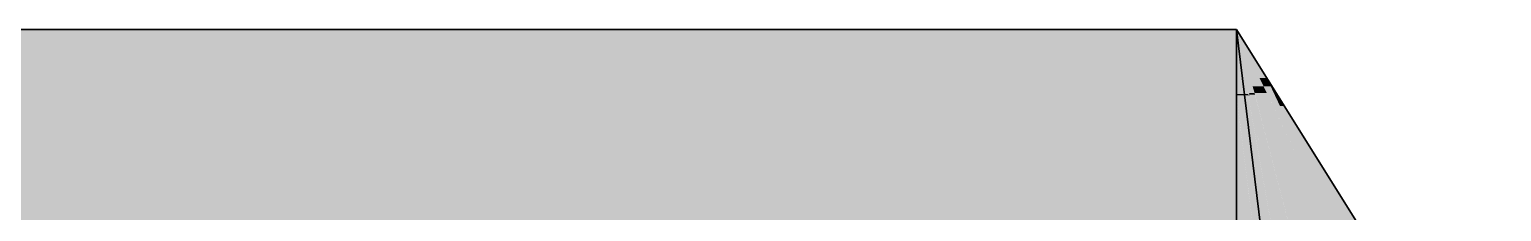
# Model space of a CAD drawing. Extents: x 0 to 756, y -25 to 420.
# Drawn here: x 352.878 to 354.002, y 312.334 to 312.473 of the extents above; entities that cross this region are included whole.
import ezdxf

# ---------------------------------------------------------------- set-up
doc = ezdxf.new("R2010")
doc.units = 0
doc.layers.get('0').update_dxf_attribs({"lineweight": 25})
doc.layers.add('L_Aussenluft', color=7, linetype='Continuous', lineweight=35, true_color=0x66ff33)
doc.layers.add('L_Aussenluft-Shading', color=7, linetype='Continuous', lineweight=35, true_color=0x66ff33)

# ---------------------------------------------------------------- blocks, each defined once
blk = doc.blocks.new('Shading-A0T78OPJOY', base_point=(354.1994, 311.6643))
at = {"layer": 'L_Aussenluft-Shading', "color": 70, "true_color": 0x66ff33}
for points in [[(352.7994, 312.4229), (353.7994, 312.4229), (352.7994, 312.473)], [(353.7994, 312.4229), (352.7994, 312.473), (353.7994, 312.473)], [(352.7994, 311.3734), (353.7994, 311.3734), (352.7994, 312.4229)], [(353.7994, 311.3734), (352.7994, 312.4229), (353.7994, 312.4229)]]:
    blk.add_solid(points, dxfattribs=at)
at = {"layer": 'L_Aussenluft-Shading', "color": 76, "true_color": 0x36881b}
for points in [[(353.8226, 312.4358), (353.8171, 312.4358), (353.7994, 312.473)], [(353.8202, 312.4293), (353.8226, 312.4358), (353.8171, 312.4358)], [(353.8257, 312.4293), (353.8202, 312.4293), (353.8226, 312.4358)], [(353.828, 312.4272), (353.8266, 312.4272), (353.8226, 312.4358)], [(353.8274, 312.4143), (353.8257, 312.4293), (353.8202, 312.4293)], [(353.8327, 312.4143), (353.8274, 312.4143), (353.8257, 312.4293)], [(353.8327, 312.4143), (353.828, 312.4272), (353.8266, 312.4272)], [(353.8361, 312.4143), (353.8327, 312.4143), (353.828, 312.4272)], [(353.8508, 312.3653), (353.8327, 312.4143), (353.8274, 312.4143)], [(354.0017, 312.1492), (353.9575, 312.1492), (353.8327, 312.4143)], [(354.0017, 312.1492), (353.8361, 312.4143), (353.8327, 312.4143)], [(353.8558, 312.3653), (353.8508, 312.3653), (353.8327, 312.4143)], [(354.1994, 311.635), (353.8558, 312.3653), (353.8508, 312.3653)]]:
    blk.add_solid(points, dxfattribs=at)
at = {"layer": 'L_Aussenluft-Shading', "color": 74, "true_color": 0x3a931d}
for points in [[(353.8202, 312.4293), (353.8118, 312.4293), (353.7994, 312.473)], [(353.8133, 312.4243), (353.8202, 312.4293), (353.8118, 312.4293)], [(353.8226, 312.4243), (353.8133, 312.4243), (353.8202, 312.4293)], [(353.8301, 312.3653), (353.8226, 312.4243), (353.8133, 312.4243)], [(353.8508, 312.3653), (353.8301, 312.3653), (353.8226, 312.4243)], [(353.9588, 311.9145), (353.8508, 312.3653), (353.8301, 312.3653)], [(354.066, 311.9145), (353.9588, 311.9145), (353.8508, 312.3653)]]:
    blk.add_solid(points, dxfattribs=at)
at = {"layer": 'L_Aussenluft-Shading', "color": 74, "true_color": 0x41a320}
for points in [[(353.8133, 312.4243), (353.8091, 312.4243), (353.7994, 312.473)], [(353.8094, 312.4229), (353.8083, 312.4229), (353.7994, 312.473)], [(353.8084, 312.4226), (353.8094, 312.4229), (353.8083, 312.4229)], [(353.8095, 312.4226), (353.8084, 312.4226), (353.8094, 312.4229)], [(353.8094, 312.4229), (353.8133, 312.4243), (353.8091, 312.4243)], [(353.8136, 312.4229), (353.8094, 312.4229), (353.8133, 312.4243)], [(353.8126, 312.4069), (353.8136, 312.4229), (353.8094, 312.4229)], [(353.8178, 312.4069), (353.8126, 312.4069), (353.8136, 312.4229)], [(353.9588, 311.9145), (353.9465, 311.9145), (353.8133, 312.4243)], [(353.8126, 312.4069), (353.8095, 312.4226), (353.8084, 312.4226)], [(353.8126, 312.4069), (353.8112, 312.4069), (353.8084, 312.4226)], [(353.9795, 311.4623), (353.8126, 312.4069), (353.8112, 312.4069)], [(353.9987, 311.7147), (353.9509, 311.7147), (353.8126, 312.4069)], [(353.9987, 311.7147), (353.8178, 312.4069), (353.8126, 312.4069)], [(354.0013, 311.4623), (353.9795, 311.4623), (353.8126, 312.4069)]]:
    blk.add_solid(points, dxfattribs=at)
at = {"layer": 'L_Aussenluft-Shading', "color": 72, "true_color": 0x5ce62e}
for points in [[(353.8082, 312.4235), (353.8055, 312.4235), (353.7994, 312.473)], [(353.8082, 312.4233), (353.8082, 312.4235), (353.8055, 312.4235)], [(353.8082, 312.4233), (353.8055, 312.4233), (353.8055, 312.4235)], [(353.8056, 312.4226), (353.8082, 312.4233), (353.8055, 312.4233)], [(353.8084, 312.4226), (353.8056, 312.4226), (353.8082, 312.4233)], [(353.8084, 312.4224), (353.8056, 312.4224), (353.8084, 312.4226)], [(353.8056, 312.4224), (353.8084, 312.4226), (353.8056, 312.4226)], [(353.9467, 311.4851), (353.8084, 312.4224), (353.8056, 312.4224)], [(353.9438, 311.5045), (353.9189, 311.5045), (353.8056, 312.4224)], [(353.9754, 311.4851), (353.9467, 311.4851), (353.8084, 312.4224)]]:
    blk.add_solid(points, dxfattribs=at)
at = {"layer": 'L_Aussenluft-Shading', "color": 72, "true_color": 0x58de2c}
for points in [[(353.8055, 312.4235), (353.7994, 312.4235), (353.7994, 312.473)], [(353.7994, 312.4229), (353.8055, 312.4235), (353.7994, 312.4235)], [(353.8056, 312.4229), (353.7994, 312.4229), (353.8055, 312.4235)], [(353.8078, 311.3826), (353.7994, 311.3826), (353.7994, 312.4229)], [(353.8056, 312.4224), (353.7995, 312.4224), (353.7994, 312.4229)], [(353.9151, 311.5003), (353.8069, 311.5003), (353.7994, 312.4229)], [(353.8056, 312.4224), (353.8056, 312.4229), (353.7994, 312.4229)], [(353.9146, 311.5045), (353.8056, 312.4224), (353.7995, 312.4224)], [(353.9189, 311.5045), (353.9146, 311.5045), (353.8056, 312.4224)]]:
    blk.add_solid(points, dxfattribs=at)
blk = doc.blocks.new('Rohrübergang  symmetrisch-A0T78OTDOY', base_point=(352.7994, 305.993))
at = {"color": 0, "linetype": 'ByBlock', "lineweight": -2, "ltscale": 0.35}
for p in [(352.7994, 312.4729), (354.1994, 309.2329), (354.1994, 311.8329), (353.7994, 305.9929)]:
    blk.add_line(p, (353.7994, 312.4729), dxfattribs=at)

msp = doc.modelspace()

# ---------------------------------------------------------------- block references
at = {"layer": 'L_Aussenluft'}
msp.add_blockref('Shading-A0T78OPJOY', (354.1994, 311.6643), dxfattribs=at)
at = {"layer": 'L_Aussenluft', "ltscale": 0.35}
msp.add_blockref('Rohrübergang  symmetrisch-A0T78OTDOY', (352.7994, 305.993), dxfattribs=at)

doc.saveas('drawing.dxf')
